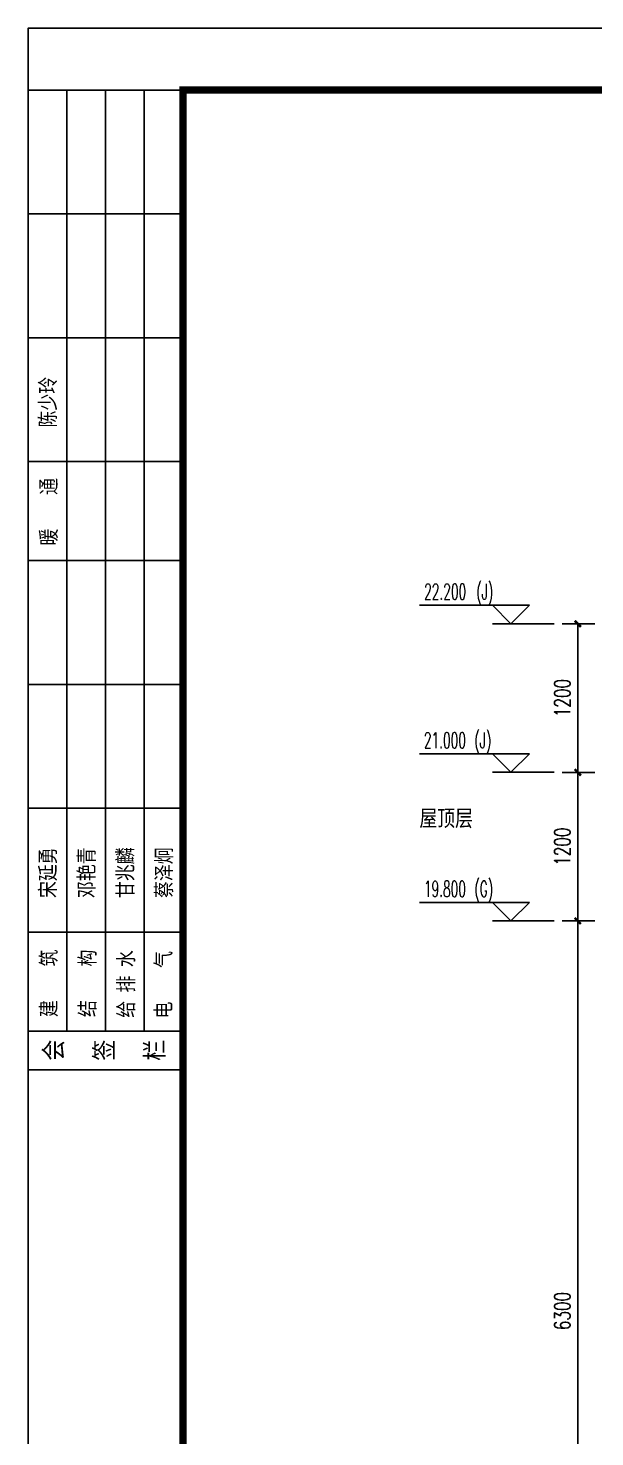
# Model space of a CAD drawing. Header units: millimetres. Extents: x 434053 to 1059003, y -2417481 to 936527.
# Drawn here: x 528801 to 533379, y -2236902 to -2225526 of the extents above; entities that cross this region are included whole.
import ezdxf
from ezdxf.enums import TextEntityAlignment as Align

# ---------------------------------------------------------------- set-up
doc = ezdxf.new("R2010")
doc.units = ezdxf.units.MM
doc.header["$LTSCALE"] = 1000
doc.header["$MEASUREMENT"] = 0
doc.layers.get('Defpoints').update_dxf_attribs({"color": 6})
for name, color, linetype in [('A-ANNO-TTLB', 7, 'Continuous'), ('DIM_ELEV', 3, 'Continuous'), ('PUB_DIM', 83, 'Continuous'), ('PUB_TEXT', 7, 'Continuous')]:
    doc.layers.add(name, color=color, linetype=linetype)
doc.styles.add('_TCH_DIM', font='SIMPLEX.shx', dxfattribs={"width": 0.8, "height": 3, "bigfont": 'GBCBIG.shx'})
doc.styles.add('_TCH_DIM_T3', font='SIMPLEX', dxfattribs={"width": 0.705882, "bigfont": 'GBCBIG'})
doc.styles.add('TITXH', font='')
doc.styles.add('TITXV', font='', dxfattribs={"width": 0.8})
doc.styles.add('宋体', font='', dxfattribs={"width": 0.8})
doc.styles.get('TITXH').set_extended_font_data('@SimSun')
doc.styles.get('TITXV').set_extended_font_data('SimSun')
doc.styles.get('宋体').set_extended_font_data('SimSun')
doc.dimstyles.new('_TCH_ARCH&&50', dxfattribs={"dimtxt": 127.5, "dimasz": 50, "dimexe": 125, "dimexo": 150, "dimgap": 61.25, "dimtad": 1, "dimdec": 0, "dimzin": 0, "dimdsep": 46, "dimtxsty": '_TCH_DIM_T3', "dimblk": 'ARCHTICK', "dimcen": 0.09, "dimclrt": 7, "dimazin": 2, "dimtfac": 1, "dimtdec": 0, "dimtix": 1, "dimtmove": 2, "dimatfit": 3, "dimfxl": 1, "dimtolj": 1, "dimtzin": 0, "dimarcsym": 0})

# ---------------------------------------------------------------- blocks, each defined once
blk = doc.blocks.new('asdfgafg$titleblk$00000094')
for p, q in [((0, 25), (-158.25, 25)), ((-158.25, 0), (-158.25, 25)), ((-152, 0), (-152, 25)), ((-136, 0), (-136, 25)), ((-116, 0), (-116, 25)), ((-96, 0), (-96, 25)), ((-76, 0), (-76, 25)), ((-60, 0), (-60, 25)), ((-40, 0), (-40, 25)), ((-20, 0), (-20, 25)), ((0, 18.75), (-152, 18.75)), ((0, 12.5), (-152, 12.5)), ((0, 6.25), (-152, 6.25))]:
    blk.add_line(p, q)
blk.add_lwpolyline([(0, 25), (0, 0)])
at = {"style": 'TITXH', "width": 1.2}
blk.add_text('会  签  栏', height=2.5, rotation=270, dxfattribs=at).set_placement((-156.36, 23.03))
at = {"style": 'TITXV', "width": 0.8}
for s, p in [('建    筑', (-149.72, 20.45)), ('暖    通', (-73.55, 20.45)), ('结    构', (-149.72, 14.2)), ('给 排 水', (-149.83, 7.95)), ('电    气', (-149.94, 1.92))]:
    blk.add_text(s, height=2.5, dxfattribs=at).set_placement(p)
for tag, p in [('建筑', (-126.4, 21.84)), ('暖通', (-50.4, 21.84)), ('结构', (-126.4, 15.59)), ('给排水', (-126.4, 9.34)), ('电气', (-126.4, 3.09))]:
    blk.add_attdef(tag, text='', height=2.5, dxfattribs=at).set_placement(p, align=Align.MIDDLE_CENTER)
blk = doc.blocks.new('asdfdfsdh')
at = {"layer": 'A-ANNO-TTLB'}
blk.add_lwpolyline([(0, 42050), (29700, 42050), (29700, 0), (0, 0)], close=True, dxfattribs=at)
at = {"layer": 'A-ANNO-TTLB', "const_width": 60}
blk.add_lwpolyline([(500, 40800), (500, 500), (29200, 500), (29200, 40800)], close=True, dxfattribs=at)
at = {"layer": 'A-ANNO-TTLB', "xscale": 49.99999999999999, "yscale": 49.99999999999999, "zscale": 49.99999999999999}
blk.add_blockref('asdfgafg$titleblk$00000094', (29200, 40800), dxfattribs=at).add_auto_attribs({'暖通': '陈少玲', '电气': '蔡泽炯', '给排水': '甘兆麟', '结构': '邓艳青', '建筑': '宋延勇'})
blk = doc.blocks.new('ASDFADFGAF')
blk.add_lwpolyline([(0, 28700), (12350, 28700), (12350, 0), (0, 0)], close=True)
blk = doc.blocks.new('_ArchTick')
at = {"color": 0, "linetype": 'ByBlock', "const_width": 0.4}
blk.add_lwpolyline([(-0.5, -0.5), (0.5, 0.5)], dxfattribs=at)
blk = doc.blocks.new('*D2303')
at = {"layer": 'Defpoints', "color": 0, "transparency": 16777216}
for p in [(533241, -2230336), (533528, -2230336), (533528, -2231536)]:
    blk.add_point(p, dxfattribs=at)
at = {"layer": 'PUB_DIM', "color": 0, "lineweight": -2, "transparency": 16777216}
for p, q in [((533378, -2230336), (533116, -2230336)), ((533241, -2231536), (533241, -2230336)), ((533378, -2231536), (533116, -2231536))]:
    blk.add_line(p, q, dxfattribs=at)
at = {"layer": 'PUB_DIM', "color": 0, "lineweight": -2, "transparency": 16777216, "xscale": 50, "yscale": 50, "zscale": 50}
for p, rotation in [((533241, -2230336), 90), ((533241, -2231536), 270)]:
    blk.add_blockref('_ArchTick', p, dxfattribs=dict(at, rotation=rotation))
at = {"layer": 'PUB_DIM', "color": 7, "transparency": 16777216, "insert": (533116, -2230936), "char_height": 127.5, "attachment_point": 5, "rotation": 90, "style": '_TCH_DIM_T3'}
blk.add_mtext('\\A1;1200', dxfattribs=at)
blk = doc.blocks.new('*D2304')
at = {"layer": 'Defpoints', "color": 0, "transparency": 16777216}
for p in [(533241, -2231536), (533528, -2231536), (533528, -2232736)]:
    blk.add_point(p, dxfattribs=at)
at = {"layer": 'PUB_DIM', "color": 0, "lineweight": -2, "transparency": 16777216}
for p, q in [((533378, -2231536), (533116, -2231536)), ((533241, -2232736), (533241, -2231536)), ((533378, -2232736), (533116, -2232736))]:
    blk.add_line(p, q, dxfattribs=at)
at = {"layer": 'PUB_DIM', "color": 0, "lineweight": -2, "transparency": 16777216, "xscale": 50, "yscale": 50, "zscale": 50}
for p, rotation in [((533241, -2231536), 90), ((533241, -2232736), 270)]:
    blk.add_blockref('_ArchTick', p, dxfattribs=dict(at, rotation=rotation))
at = {"layer": 'PUB_DIM', "color": 7, "transparency": 16777216, "insert": (533116, -2232136), "char_height": 127.5, "attachment_point": 5, "rotation": 90, "style": '_TCH_DIM_T3'}
blk.add_mtext('\\A1;1200', dxfattribs=at)
blk = doc.blocks.new('*D2305')
at = {"layer": 'Defpoints', "color": 0, "transparency": 16777216}
for p in [(533241, -2232736), (533528, -2232736), (533528, -2239036)]:
    blk.add_point(p, dxfattribs=at)
at = {"layer": 'PUB_DIM', "color": 0, "lineweight": -2, "transparency": 16777216}
for p, q in [((533378, -2232736), (533116, -2232736)), ((533241, -2239036), (533241, -2232736)), ((533378, -2239036), (533116, -2239036))]:
    blk.add_line(p, q, dxfattribs=at)
at = {"layer": 'PUB_DIM', "color": 0, "lineweight": -2, "transparency": 16777216, "xscale": 50, "yscale": 50, "zscale": 50}
for p, rotation in [((533241, -2232736), 90), ((533241, -2239036), 270)]:
    blk.add_blockref('_ArchTick', p, dxfattribs=dict(at, rotation=rotation))
at = {"layer": 'PUB_DIM', "color": 7, "transparency": 16777216, "insert": (533116, -2235886), "char_height": 127.5, "attachment_point": 5, "rotation": 90, "style": '_TCH_DIM_T3'}
blk.add_mtext('\\A1;6300', dxfattribs=at)

msp = doc.modelspace()

# ---------------------------------------------------------------- linework, layer by layer
at = {"layer": 'DIM_ELEV'}
for p, q in [((532851.1, -2230185.7), (531961.5, -2230185.7)), ((532701.1, -2230335.7), (532551.1, -2230185.7)), ((532701.1, -2230335.7), (532851.1, -2230185.7)), ((533051.1, -2230335.7), (532551.1, -2230335.7)), ((532851.1, -2231385.7), (531961.5, -2231385.7)), ((532701.1, -2231535.7), (532551.1, -2231385.7)), ((532701.1, -2231535.7), (532851.1, -2231385.7)), ((533051.1, -2231535.7), (532551.1, -2231535.7)), ((532851.1, -2232585.7), (531961.5, -2232585.7)), ((532701.1, -2232735.7), (532551.1, -2232585.7)), ((532701.1, -2232735.7), (532851.1, -2232585.7)), ((533051.1, -2232735.7), (532551.1, -2232735.7))]:
    msp.add_line(p, q, dxfattribs=at)

# ---------------------------------------------------------------- block references
at = {"rotation": 90}
msp.add_blockref('asdfdfsdh', (570850.9, -2255226.3), dxfattribs=at)
msp.add_blockref('ASDFADFGAF', (530050.9, -2254726.3))

# ---------------------------------------------------------------- texts
at = {"layer": 'PUB_TEXT'}
for s, height, style, width, p in [('22.200', 127.5, '_TCH_DIM', 0.564706, (532000, -2230140.7)), ('(J)', 127.5, '_TCH_DIM', 0.564706, (532421.6, -2230140.7)), ('(J)', 127.5, '_TCH_DIM', 0.564706, (532405.8, -2231340.7)), ('21.000', 127.5, '_TCH_DIM', 0.564706, (531997.9, -2231340.7)), ('屋顶层', 132.17, '宋体', 0.8, (531961.5, -2231971.7)), ('19.800', 127.5, '_TCH_DIM', 0.564706, (531997.9, -2232540.7)), ('(G)', 127.5, '_TCH_DIM', 0.564706, (532405.8, -2232540.7))]:
    msp.add_text(s, height=height, dxfattribs=dict(at, style=style, width=width)).set_placement(p)

# ---------------------------------------------------------------- dimensions: what is measured, and where the dimension line sits
at = {"layer": 'PUB_DIM'}
for p1, p2, picture, middle in [((533527.6, -2231535.7), (533527.6, -2230335.7), '*D2303', (533116.1, -2230935.7)), ((533527.6, -2232735.7), (533527.6, -2231535.7), '*D2304', (533116.1, -2232135.7)), ((533527.6, -2239035.7), (533527.6, -2232735.7), '*D2305', (533116.1, -2235885.7))]:
    dim = msp.add_aligned_dim(p1=p1, p2=p2, distance=286.5, dimstyle='_TCH_ARCH&&50', dxfattribs=at)
    dim.commit()
    dim.dimension.update_dxf_attribs({"geometry": picture, "text_midpoint": middle})

doc.saveas('drawing.dxf')
